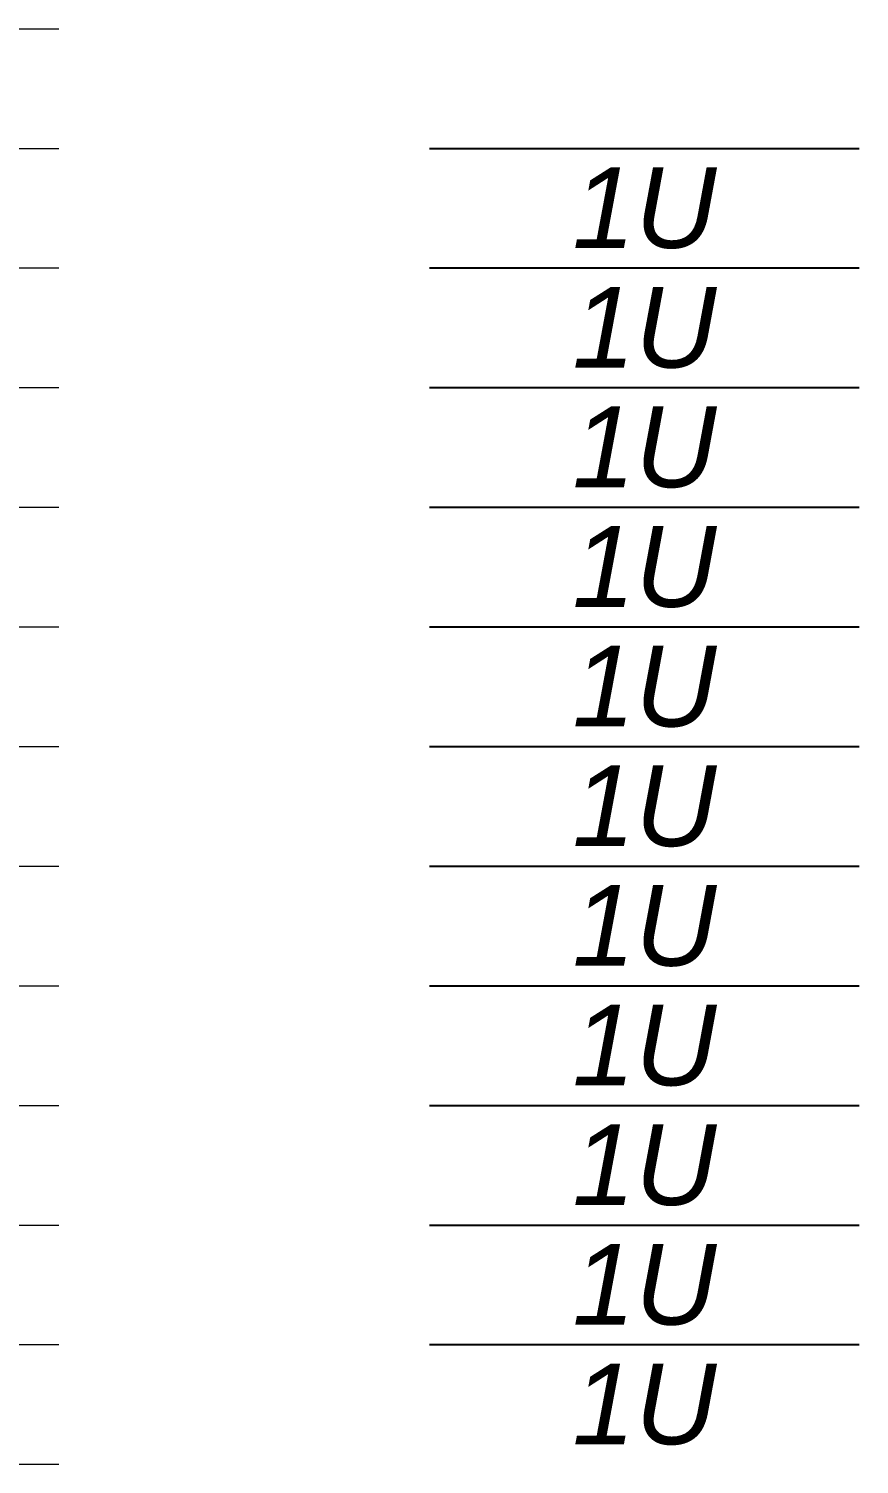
# Model space of a CAD drawing. Header units: millimetres. Extents: x -71336 to -33468, y -26189 to 22712.
# Drawn here: x -34009 to -33700, y -5231 to -4698 of the extents above; entities that cross this region are included whole.
import ezdxf

# ---------------------------------------------------------------- set-up
doc = ezdxf.new("R2010")
doc.units = ezdxf.units.MM
doc.layers.add('SC - Rack Layout - U-guides and centreline', color=5, linetype='Continuous', lineweight=13, plot=False)
doc.layers.add('SC - Text', color=7, linetype='Continuous')
doc.layers.add('SC - TITLE_BLOCK', color=7, linetype='Continuous')
doc.styles.get("Standard").update_dxf_attribs({"font": 'arial.ttf', "height": 35})

# ---------------------------------------------------------------- blocks, each defined once
blk = doc.blocks.new('*U199')
at = {"layer": 'SC - Rack Layout - U-guides and centreline', "ltscale": 5}
blk.add_lwpolyline([(-300, 0), (300, 0)], dxfattribs=at)
blk = doc.blocks.new('*U200')
at = {"layer": 'SC - Rack Layout - U-guides and centreline', "color": 0, "linetype": 'ByBlock', "lineweight": -2, "transparency": 16777216}
for p in [(0, 1066.8), (0, 1022.35), (0, 977.9), (0, 933.45), (0, 889), (0, 844.55), (0, 800.1), (0, 755.65), (0, 711.2), (0, 666.75), (0, 622.3), (0, 577.85), (0, 533.4)]:
    blk.add_blockref('*U199', p, dxfattribs=at)

msp = doc.modelspace()

# ---------------------------------------------------------------- linework, layer by layer
at = {"layer": 'SC - TITLE_BLOCK'}
for p, q in [((-33859.97, -4742.222), (-33700.3, -4742.222)), ((-33859.97, -4786.672), (-33700.3, -4786.672)), ((-33859.97, -4831.122), (-33700.3, -4831.122)), ((-33859.97, -4875.572), (-33700.3, -4875.572)), ((-33859.97, -4920.022), (-33700.3, -4920.022)), ((-33859.97, -4964.472), (-33700.3, -4964.472)), ((-33859.97, -5008.922), (-33700.3, -5008.922)), ((-33859.97, -5053.372), (-33700.3, -5053.372)), ((-33859.97, -5097.822), (-33700.3, -5097.822)), ((-33859.97, -5142.272), (-33700.3, -5142.272)), ((-33859.97, -5186.722), (-33700.3, -5186.722))]:
    msp.add_line(p, q, dxfattribs=at)

# ---------------------------------------------------------------- block references
at = {"layer": 'SC - Rack Layout - U-guides and centreline'}
msp.add_blockref('*U200', (-34297.756, -5764.572), dxfattribs=at)

# ---------------------------------------------------------------- texts
at = {"layer": 'SC - Text', "char_height": 30, "width": 641.95739, "attachment_point": 5}
for insert in [(-33780.135, -4764.447), (-33780.135, -4808.897), (-33780.135, -4853.347), (-33780.135, -4897.797), (-33780.135, -4942.247), (-33780.135, -4986.697), (-33780.135, -5031.147), (-33780.135, -5075.597), (-33780.135, -5120.047), (-33780.135, -5164.497), (-33780.135, -5208.947)]:
    msp.add_mtext('\\pxqc;{\\f@Arial Unicode MS|b0|i1|c0|p34;1U}', dxfattribs=dict(at, insert=insert))

doc.saveas('drawing.dxf')
